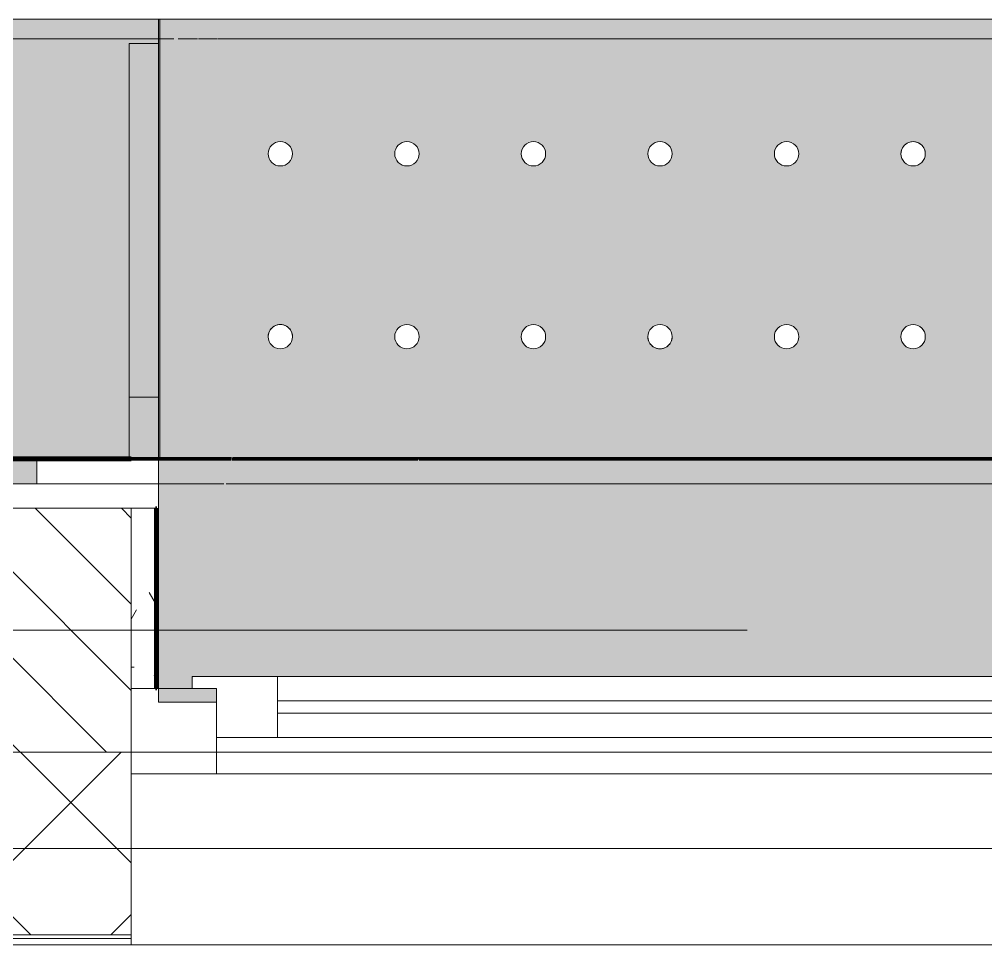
# Model space of a CAD drawing. Header units: millimetres. Extents: x 35144 to 233944, y -8553 to 29000.
# Drawn here: x 40546 to 41338, y -258 to 501 of the extents above; entities that cross this region are included whole.
import ezdxf

# ---------------------------------------------------------------- set-up
doc = ezdxf.new("R2010")
doc.units = ezdxf.units.MM
doc.linetypes.add('Осевая', pattern=[3175, 635, -476.25, 1587.5, -476.25])
for name, color, linetype, lineweight in [('A-GLAZ', 7, 'Continuous', 9), ('A-GLAZ-1', 7, 'Continuous', 13), ('A-WALL', 7, 'Continuous', 9), ('I-WALL', 7, 'Continuous', 9), ('Оси-2', 7, 'Осевая', 9)]:
    doc.layers.add(name, color=color, linetype=linetype, lineweight=lineweight)
for name, color, linetype, lineweight, true_color in [('A-WALL-1', 7, 'Continuous', 9, 0xc0c0c0), ('I-WALL-13', 7, 'Continuous', 53, 0xeaa7bf), ('I-WALL-28', 7, 'Continuous', 80, 0xffd2ff), ('I-WALL-6', 7, 'Continuous', 9, 0xc0c0c0), ('I-WALL-7', 7, 'Continuous', 9, 0xcbc7bf), ('I-WALL-8', 7, 'Continuous', 80, 0xff80c0), ('S-WALL-ANLY', 7, 'Continuous', 13, 0x008040), ('S-WALL-ANLY-1', 7, 'Continuous', 5, 0x008040), ('Знаки-1', 9, 'Continuous', 9, 0x808080), ('Знаки-2', 7, 'Continuous', 9, 0xc1bbaf), ('Знаки-4', 7, 'Continuous', 9, 0xaba79f), ('Знаки-5', 7, 'Continuous', 9, 0xd5cdbe), ('Знаки-6', 7, 'Continuous', 9, 0xd1cabb), ('Знаки-7', 7, 'Continuous', 9, 0xccc5b7), ('Знаки-8', 7, 'Continuous', 9, 0xd4ccbd)]:
    doc.layers.add(name, color=color, linetype=linetype, lineweight=lineweight, true_color=true_color)
doc.layers.add('Знаки-3', color=7, linetype='Continuous', lineweight=9, transparency=0.5)
pattern_1 = [(0, (0, 0), (121.92, 30.48), [10.058, -81.382, 10.058, -81.382, -487.68]), (0, (0, 0), (121.92, 30.48), [-182.88, 10.058, -172.822, 10.058, -81.382, -213.36]), (0, (0, 0), (121.92, 30.48), [-457.2, 10.058, -50.902, 10.058, -142.342]), (120, (45.72, 15.24), (-87.356454, 90.345817), [10.058, -81.382, 10.058, -81.382, -487.68]), (120, (45.72, 15.24), (-87.356454, 90.345817), [-182.88, 10.058, -172.822, 10.058, -81.382, -213.36]), (120, (45.72, 15.24), (-87.356454, 90.345817), [-457.2, 10.058, -50.902, 10.058, -142.342]), (240, (60.96, 76.2), (-34.563546, -120.825817), [10.058, -81.382, 10.058, -81.382, -487.68]), (240, (60.96, 76.2), (-34.563546, -120.825817), [-182.88, 10.058, -172.822, 10.058, -81.382, -213.36]), (240, (60.96, 76.2), (-34.563546, -120.825817), [-457.2, 10.058, -50.902, 10.058, -142.342])]

# ---------------------------------------------------------------- blocks, each defined once
blk = doc.blocks.new('120_Окно_СКБ_2Ст - 120_Окно_СКБ_2Ст 2100х2500 _мал створка справа_-V24-План отделки стен 1 этажа в осях 17-23')
at = {"layer": 'A-GLAZ'}
for p, q in [((1050, -57), (-1050, -57)), ((270, -107), (930, -107)), ((930, -117), (270, -117)), ((1000.35, -127), (1012.17, -127)), ((1012.28, -127), (1016.02, -127)), ((1016.22, -127), (1019.96, -127)), ((1020.15, -127), (1023.89, -127)), ((1024.48, -127), (1027.78, -127)), ((1027.78, -127), (1030, -127))]:
    blk.add_line(p, q, dxfattribs=at)
at = {"layer": 'A-GLAZ-1'}
for p, q in [((980, -127), (980, -57)), ((980, -57), (1050, -57)), ((1050, -57), (1050, -127)), ((980, -87), (220, -87)), ((930, -137), (930, -87)), ((980, -127), (980, -87)), ((1050, -127), (980, -127)), ((1000, -127), (980, -127)), ((1000, -137), (1000, -127)), ((200, -137), (1000, -137)), ((1000, -137), (200, -137))]:
    blk.add_line(p, q, dxfattribs=at)
blk = doc.blocks.new('Зашивка без перфорации М3 - М3_8-30988392-План отделки стен 1 этажа в осях 17-23')
at = {"layer": 'Знаки-3'}
for points in [[(310.24, 180), (-430, 180), (-430, -179.94), (310.24, -179.94), (310.24, 83.02)], [(310, -163.94), (-430, -163.94), (-430, -179.94), (310, -179.94)]]:
    blk.add_hatch(color=256, dxfattribs=at).paths.add_polyline_path(points)
at = {"layer": 'Знаки-1'}
for p, q in [((310.24, 180), (-430, 180)), ((-430, 180), (-430, -179.94)), ((310.24, -179.94), (310.24, 180)), ((-430, -179.94), (310.24, -179.94))]:
    blk.add_line(p, q, dxfattribs=at)
at = {"layer": 'Знаки-2'}
for p, q in [((-430, -176.35), (-430, 180)), ((-430, 180), (-428.76, 180)), ((310.24, 179.46), (310.24, -179.69)), ((-430, -163.94), (-428.76, -163.94)), ((-430, -163.94), (-430, -176.35)), ((310, -163.94), (-428.76, -163.94)), ((310, -179.94), (310, -163.94)), ((-430, -178.38), (-430, -176.4)), ((-430, -176.4), (-430, -178.38)), ((-428.76, -179.94), (-430, -179.94)), ((-428.76, -179.94), (-430, -179.94)), ((-428.76, -179.94), (310, -179.94))]:
    blk.add_line(p, q, dxfattribs=at)
at = {"layer": 'Знаки-4'}
for p, q in [((-428.76, 180), (310, 180)), ((-428.76, -163.94), (310, -163.94)), ((310, -179.94), (-428.76, -179.94)), ((310, -179.94), (-428.76, -179.94))]:
    blk.add_line(p, q, dxfattribs=at)
at = {"layer": 'Знаки-6'}
for p, q in [((-428.76, -163.94), (-430, -163.94)), ((-430, -163.94), (-430, -176.35)), ((310, -163.94), (310, -179.94)), ((-430, -176.4), (-430, -178.38)), ((-430, -179.94), (-428.76, -179.94))]:
    blk.add_line(p, q, dxfattribs=at)
blk = doc.blocks.new('Зашивка радиатора_ с перфорацией М5 - Зашивка радиатора_ с перфорацией М5-30945411-План отделки стен 1 этажа в осях 17-23')
at = {"layer": 'Знаки-3'}
h = blk.add_hatch(color=256, dxfattribs=at)
h.paths.add_polyline_path([(1702.22, 380), (1702.22, 369), (1722.22, 368.86), (1721.64, 359), (922.22, 359), (922.22, 369), (942.22, 369), (942.22, 380), (872.22, 380), (872.22, 369), (892.22, 369), (892.22, 359), (-277.78, 359), (-277.78, 369), (-257.78, 369), (-257.78, 380), (-310, 380), (-310, 369), (-307.78, 369), (-307.78, 181), (-310, 181), (-310, -179.94), (1750, -179.94), (1750, 380), (1722.22, 380)])
h.paths.add_polyline_path([(1650, 90.35), (1655, 89.02), (1658.66, 85.35), (1660, 80.35), (1658.66, 75.35), (1655, 71.69), (1650, 70.35), (1645, 71.69), (1641.34, 75.35), (1640, 80.35), (1641.34, 85.35), (1645, 89.02), (1647.41, 90.01)])
h.paths.add_polyline_path([(1546.25, 90.35), (1551.25, 89.02), (1554.91, 85.35), (1556.25, 80.35), (1554.91, 75.35), (1551.25, 71.69), (1546.25, 70.35), (1541.25, 71.69), (1537.59, 75.35), (1536.25, 80.35), (1537.59, 85.35), (1541.25, 89.02), (1543.66, 90.01)])
h.paths.add_polyline_path([(405, 90.35), (410, 89.02), (413.66, 85.35), (415, 80.35), (413.66, 75.35), (410, 71.69), (405, 70.35), (400, 71.69), (396.34, 75.35), (395, 80.35), (396.34, 85.35), (400, 89.02), (402.41, 90.01)])
h.paths.add_polyline_path([(1131.25, 90.35), (1136.25, 89.02), (1139.91, 85.35), (1141.25, 80.35), (1139.91, 75.35), (1136.25, 71.69), (1131.25, 70.35), (1126.25, 71.69), (1122.59, 75.35), (1121.25, 80.35), (1122.59, 85.35), (1126.25, 89.02), (1128.66, 90.01)])
h.paths.add_polyline_path([(508.75, 90.35), (513.75, 89.02), (517.41, 85.35), (518.75, 80.35), (517.41, 75.35), (513.75, 71.69), (508.75, 70.35), (503.75, 71.69), (500.09, 75.35), (498.75, 80.35), (500.09, 85.35), (503.75, 89.02), (506.16, 90.01)])
h.paths.add_polyline_path([(716.25, 90.35), (721.25, 89.02), (724.91, 85.35), (726.25, 80.35), (724.91, 75.35), (721.25, 71.69), (716.25, 70.35), (711.25, 71.69), (707.59, 75.35), (706.25, 80.35), (707.59, 85.35), (711.25, 89.02), (713.66, 90.01)])
h.paths.add_polyline_path([(301.25, 90.35), (306.25, 89.02), (309.91, 85.35), (311.25, 80.35), (309.91, 75.35), (306.25, 71.69), (301.25, 70.35), (296.25, 71.69), (292.59, 75.35), (291.25, 80.35), (292.59, 85.35), (296.25, 89.02), (298.66, 90.01)])
h.paths.add_polyline_path([(923.75, 90.35), (928.75, 89.02), (932.41, 85.35), (933.75, 80.35), (932.41, 75.35), (928.75, 71.69), (923.75, 70.35), (918.75, 71.69), (915.09, 75.35), (913.75, 80.35), (915.09, 85.35), (918.75, 89.02), (921.16, 90.01)])
h.paths.add_polyline_path([(1027.5, 90.35), (1032.5, 89.02), (1036.16, 85.35), (1037.5, 80.35), (1036.16, 75.35), (1032.5, 71.69), (1027.5, 70.35), (1022.5, 71.69), (1018.84, 75.35), (1017.5, 80.35), (1018.84, 85.35), (1022.5, 89.02), (1024.91, 90.01)])
h.paths.add_polyline_path([(1442.5, 90.35), (1447.5, 89.02), (1451.16, 85.35), (1452.5, 80.35), (1451.16, 75.35), (1447.5, 71.69), (1442.5, 70.35), (1437.5, 71.69), (1433.84, 75.35), (1432.5, 80.35), (1433.84, 85.35), (1437.5, 89.02), (1439.91, 90.01)])
h.paths.add_polyline_path([(820, 90.35), (825, 89.02), (828.66, 85.35), (830, 80.35), (828.66, 75.35), (825, 71.69), (820, 70.35), (815, 71.69), (811.34, 75.35), (810, 80.35), (811.34, 85.35), (815, 89.02), (817.41, 90.01)])
h.paths.add_polyline_path([(1235, 90.35), (1240, 89.02), (1243.66, 85.35), (1245, 80.35), (1243.66, 75.35), (1240, 71.69), (1235, 70.35), (1230, 71.69), (1226.34, 75.35), (1225, 80.35), (1226.34, 85.35), (1230, 89.02), (1232.41, 90.01)])
h.paths.add_polyline_path([(197.5, 90.35), (202.5, 89.02), (206.16, 85.35), (207.5, 80.35), (206.16, 75.35), (202.5, 71.69), (197.5, 70.35), (192.5, 71.69), (188.84, 75.35), (187.5, 80.35), (188.84, 85.35), (192.5, 89.02), (194.91, 90.01)])
h.paths.add_polyline_path([(612.5, 90.35), (617.5, 89.02), (621.16, 85.35), (622.5, 80.35), (621.16, 75.35), (617.5, 71.69), (612.5, 70.35), (607.5, 71.69), (603.84, 75.35), (602.5, 80.35), (603.84, 85.35), (608.4, 89.39), (609.91, 90.01)])
h.paths.add_polyline_path([(1338.75, 90.35), (1343.75, 89.02), (1347.41, 85.35), (1348.75, 80.35), (1347.41, 75.35), (1343.75, 71.69), (1338.75, 70.35), (1333.75, 71.69), (1330.09, 75.35), (1328.75, 80.35), (1330.09, 85.35), (1333.75, 89.02), (1336.16, 90.01)])
h.paths.add_polyline_path([(-113.75, 90.35), (-108.75, 89.02), (-105.09, 85.35), (-103.75, 80.35), (-105.09, 75.35), (-108.75, 71.69), (-113.75, 70.35), (-118.75, 71.69), (-122.41, 75.35), (-123.75, 80.35), (-122.41, 85.35), (-118.75, 89.02), (-116.34, 90.01)])
h.paths.add_polyline_path([(93.75, 90.35), (98.75, 89.02), (102.41, 85.35), (103.75, 80.35), (102.41, 75.35), (98.75, 71.69), (93.75, 70.35), (88.75, 71.69), (85.09, 75.35), (83.75, 80.35), (85.09, 85.35), (88.75, 89.02), (91.16, 90.01)])
h.paths.add_polyline_path([(-10, 90.35), (-5, 89.02), (-1.34, 85.35), (0, 80.35), (-1.34, 75.35), (-5, 71.69), (-10, 70.35), (-15, 71.69), (-18.66, 75.35), (-20, 80.35), (-18.66, 85.35), (-15, 89.02), (-12.59, 90.01)])
h.paths.add_polyline_path([(-217.5, 90.35), (-212.5, 89.02), (-208.84, 85.35), (-207.5, 80.35), (-208.84, 75.35), (-212.5, 71.69), (-217.5, 70.35), (-222.5, 71.69), (-226.16, 75.35), (-227.5, 80.35), (-226.16, 85.35), (-222.5, 89.02), (-220.09, 90.01)])
h.paths.add_polyline_path([(1546.25, -59.65), (1551.25, -60.98), (1554.91, -64.65), (1556.25, -69.65), (1554.91, -74.65), (1551.25, -78.31), (1546.25, -79.65), (1541.25, -78.31), (1537.59, -74.65), (1536.25, -69.65), (1537.59, -64.65), (1541.25, -60.98), (1543.66, -59.99)])
h.paths.add_polyline_path([(1650, -59.65), (1655, -60.98), (1658.66, -64.65), (1660, -69.65), (1658.66, -74.65), (1655, -78.31), (1650, -79.65), (1645, -78.31), (1641.34, -74.65), (1640, -69.65), (1641.34, -64.65), (1645, -60.98), (1647.41, -59.99)])
h.paths.add_polyline_path([(1442.5, -59.65), (1447.5, -60.98), (1451.16, -64.65), (1452.5, -69.65), (1451.16, -74.65), (1447.5, -78.31), (1442.5, -79.65), (1437.5, -78.31), (1433.84, -74.65), (1432.5, -69.65), (1433.84, -64.65), (1437.5, -60.98), (1439.91, -59.99)])
h.paths.add_polyline_path([(508.75, -59.65), (513.75, -60.98), (517.41, -64.65), (518.75, -69.65), (517.41, -74.65), (513.75, -78.31), (508.75, -79.65), (503.75, -78.31), (500.09, -74.65), (498.75, -69.65), (500.09, -64.65), (503.75, -60.98), (506.16, -59.99)])
h.paths.add_polyline_path([(93.75, -59.65), (98.75, -60.98), (102.41, -64.65), (103.75, -69.65), (102.41, -74.65), (98.75, -78.31), (93.75, -79.65), (88.75, -78.31), (85.09, -74.65), (83.75, -69.65), (85.09, -64.65), (88.75, -60.98), (91.16, -59.99)])
h.paths.add_polyline_path([(301.25, -59.65), (306.25, -60.98), (309.91, -64.65), (311.25, -69.65), (309.91, -74.65), (306.25, -78.31), (301.25, -79.65), (296.25, -78.31), (292.59, -74.65), (291.25, -69.65), (292.59, -64.65), (296.25, -60.98), (298.66, -59.99)])
h.paths.add_polyline_path([(1235, -59.65), (1240, -60.98), (1243.66, -64.65), (1245, -69.65), (1243.66, -74.65), (1240, -78.31), (1235, -79.65), (1230, -78.31), (1226.34, -74.65), (1225, -69.65), (1226.34, -64.65), (1230, -60.98), (1232.41, -59.99)])
h.paths.add_polyline_path([(820, -59.65), (825, -60.98), (828.66, -64.65), (830, -69.65), (828.66, -74.65), (825, -78.31), (820, -79.65), (815, -78.31), (811.34, -74.65), (810, -69.65), (811.34, -64.65), (815, -60.98), (817.41, -59.99)])
h.paths.add_polyline_path([(197.5, -59.65), (202.5, -60.98), (206.16, -64.65), (207.5, -69.65), (206.16, -74.65), (202.5, -78.31), (197.5, -79.65), (192.5, -78.31), (188.84, -74.65), (187.5, -69.65), (188.84, -64.65), (192.5, -60.98), (194.91, -59.99)])
h.paths.add_polyline_path([(612.5, -59.65), (617.5, -60.98), (621.16, -64.65), (622.5, -69.65), (621.16, -74.65), (617.5, -78.31), (612.5, -79.65), (607.5, -78.31), (603.84, -74.65), (602.5, -69.65), (603.84, -64.65), (608.4, -60.61), (609.91, -59.99)])
h.paths.add_polyline_path([(1131.25, -59.65), (1136.25, -60.98), (1139.91, -64.65), (1141.25, -69.65), (1139.91, -74.65), (1136.25, -78.31), (1131.25, -79.65), (1126.25, -78.31), (1122.59, -74.65), (1121.25, -69.65), (1122.59, -64.65), (1126.25, -60.98), (1128.66, -59.99)])
h.paths.add_polyline_path([(716.25, -59.65), (721.25, -60.98), (724.91, -64.65), (726.25, -69.65), (724.91, -74.65), (721.25, -78.31), (716.25, -79.65), (711.25, -78.31), (707.59, -74.65), (706.25, -69.65), (707.59, -64.65), (711.25, -60.98), (713.66, -59.99)])
h.paths.add_polyline_path([(923.75, -59.65), (928.75, -60.98), (932.41, -64.65), (933.75, -69.65), (932.41, -74.65), (928.75, -78.31), (923.75, -79.65), (918.75, -78.31), (915.09, -74.65), (913.75, -69.65), (915.09, -64.65), (918.75, -60.98), (921.16, -59.99)])
h.paths.add_polyline_path([(405, -59.65), (410, -60.98), (413.66, -64.65), (415, -69.65), (413.66, -74.65), (410, -78.31), (405, -79.65), (400, -78.31), (396.34, -74.65), (395, -69.65), (396.34, -64.65), (400, -60.98), (402.41, -59.99)])
h.paths.add_polyline_path([(1338.75, -59.65), (1343.75, -60.98), (1347.41, -64.65), (1348.75, -69.65), (1347.41, -74.65), (1343.75, -78.31), (1338.75, -79.65), (1333.75, -78.31), (1330.09, -74.65), (1328.75, -69.65), (1330.09, -64.65), (1333.75, -60.98), (1336.16, -59.99)])
h.paths.add_polyline_path([(1027.5, -59.65), (1032.5, -60.98), (1036.16, -64.65), (1037.5, -69.65), (1036.16, -74.65), (1032.5, -78.31), (1027.5, -79.65), (1022.5, -78.31), (1018.84, -74.65), (1017.5, -69.65), (1018.84, -64.65), (1022.5, -60.98), (1024.91, -59.99)])
h.paths.add_polyline_path([(-10, -59.65), (-5, -60.98), (-1.34, -64.65), (0, -69.65), (-1.34, -74.65), (-5, -78.31), (-10, -79.65), (-15, -78.31), (-18.66, -74.65), (-20, -69.65), (-18.66, -64.65), (-15, -60.98), (-12.59, -59.99)])
h.paths.add_polyline_path([(-217.5, -59.65), (-212.5, -60.98), (-208.84, -64.65), (-207.5, -69.65), (-208.84, -74.65), (-212.5, -78.31), (-217.5, -79.65), (-222.5, -78.31), (-226.16, -74.65), (-227.5, -69.65), (-226.16, -64.65), (-222.5, -60.98), (-220.09, -59.99)])
h.paths.add_polyline_path([(-113.75, -59.65), (-108.75, -60.98), (-105.09, -64.65), (-103.75, -69.65), (-105.09, -74.65), (-108.75, -78.31), (-113.75, -79.65), (-118.75, -78.31), (-122.41, -74.65), (-123.75, -69.65), (-122.41, -64.65), (-118.75, -60.98), (-116.34, -59.99)])
for points in [[(1735.6, -163.94), (-310, -163.94), (-310, -179.94), (1750, -179.94), (1750, -163.94), (1736.12, -163.94)], [(1100, -163.94), (1100.68, -179.94), (1140, -179.94), (1139.32, -163.94), (1100.68, -163.94)], [(1125, -163.94), (1100, -163.94), (1100.68, -179.94), (1140, -179.94), (1139.32, -163.94), (1125.18, -163.94)], [(1110.34, -163.94), (1110, -163.94), (1110.34, -179.94), (1130, -179.94), (1129.66, -163.94), (1111.34, -163.94)], [(1110.34, -163.94), (1110, -163.94), (1110.34, -179.94), (1130, -179.94), (1129.66, -163.94), (1111.34, -163.94)], [(1220, -163.94), (1200, -163.94), (1200.68, -179.94), (1240, -179.94), (1239.32, -163.94), (1225.18, -163.94)], [(1200, -163.94), (1200.68, -179.94), (1240, -179.94), (1239.32, -163.94), (1200.68, -163.94)], [(1212.93, -163.94), (1210, -163.94), (1210.34, -179.94), (1230, -179.94), (1229.66, -163.94), (1214.82, -163.94)], [(1230, -163.94), (1210, -163.94), (1210.34, -179.94), (1230, -179.94)], [(1315, -163.94), (1300, -163.94), (1300.68, -179.94), (1340, -179.94), (1339.32, -163.94), (1317.41, -163.94)], [(1314.82, -163.94), (1300, -163.94), (1300.68, -179.94), (1340, -179.94), (1339.32, -163.94), (1315, -163.94)], [(1310.34, -163.94), (1310, -163.94), (1310.34, -179.94), (1330, -179.94), (1329.66, -163.94), (1311.34, -163.94)], [(1312.93, -163.94), (1310, -163.94), (1310.34, -179.94), (1330, -179.94), (1329.66, -163.94), (1315, -163.94)], [(1400, -163.94), (1400.68, -179.94), (1440, -179.94), (1439.32, -163.94), (1400.68, -163.94)], [(1414.82, -163.94), (1400, -163.94), (1400.68, -179.94), (1440, -179.94), (1439.32, -163.94), (1415, -163.94)], [(1410.34, -163.94), (1410, -163.94), (1410.34, -179.94), (1430, -179.94), (1429.66, -163.94), (1411.34, -163.94)], [(1430, -163.94), (1410, -163.94), (1410.34, -179.94), (1430, -179.94)], [(1500, -163.94), (1500.68, -179.94), (1540, -179.94), (1539.32, -163.94), (1500.68, -163.94)], [(1500, -163.94), (1500.68, -179.94), (1540, -179.94), (1539.32, -163.94), (1500.68, -163.94)], [(1530, -163.94), (1510, -163.94), (1510.34, -179.94), (1530, -179.94)], [(1512.93, -163.94), (1510, -163.94), (1510.34, -179.94), (1530, -179.94), (1529.66, -163.94), (1514.82, -163.94)], [(1617.41, -163.94), (1600, -163.94), (1600.68, -179.94), (1640, -179.94), (1639.32, -163.94), (1618.18, -163.94)], [(1617.41, -163.94), (1600, -163.94), (1600.68, -179.94), (1640, -179.94), (1639.32, -163.94), (1618.18, -163.94)], [(1629.66, -163.94), (1610, -164.84), (1610.34, -179.94), (1630, -179.94), (1630, -163.94)], [(1629.66, -163.94), (1610, -164.84), (1610.34, -179.94), (1630, -179.94), (1630, -163.94)]]:
    blk.add_hatch(color=256, dxfattribs=at).paths.add_polyline_path(points)
at = {"layer": 'Знаки-1'}
for p, q in [((1750, 380), (1702.22, 380)), ((1750, -179.94), (1750, 380)), ((-310, -179.94), (1750, -179.94))]:
    blk.add_line(p, q, dxfattribs=at)
for centre, start, end in [((1131.25, 80.35), 0, 180), ((1235, 80.35), 0, 180), ((1338.75, 80.35), 0, 180), ((1442.5, 80.35), 0, 180), ((1546.25, 80.35), 0, 180), ((1650, 80.35), 0, 180), ((1131.25, 80.35), 180, 360), ((1235, 80.35), 180, 0), ((1338.75, 80.35), 180, 0), ((1442.5, 80.35), 180, 360), ((1546.25, 80.35), 180, 0), ((1650, 80.35), 180, 360), ((1131.25, -69.65), 0, 180), ((1235, -69.65), 0, 180), ((1338.75, -69.65), 0, 180), ((1442.5, -69.65), 0, 180), ((1546.25, -69.65), 0, 180), ((1650, -69.65), 0, 180), ((1131.25, -69.65), 180, 0), ((1235, -69.65), 180, 0), ((1338.75, -69.65), 180, 0), ((1442.5, -69.65), 180, 0), ((1546.25, -69.65), 180, 0), ((1650, -69.65), 180, 0)]:
    blk.add_arc(centre, 10, start, end, dxfattribs=at)
at = {"layer": 'Знаки-2'}
for p, q in [((1750, 180), (1750, -179.94)), ((1100, -163.94), (1040, -163.94)), ((1100, -163.94), (1140, -163.94)), ((1140, -163.94), (1100, -163.94)), ((1200, -163.94), (1140, -163.94)), ((1200, -163.94), (1205.86, -163.94)), ((1240, -163.94), (1200, -163.94)), ((1205.86, -163.94), (1225.18, -163.94)), ((1225.18, -163.94), (1239.32, -163.94)), ((1239.32, -163.94), (1240, -163.94)), ((1300, -163.94), (1240, -163.94)), ((1300, -163.94), (1310, -163.94)), ((1310, -163.94), (1300, -163.94)), ((1310, -163.94), (1330, -163.94)), ((1330, -163.94), (1310, -163.94)), ((1330, -163.94), (1339.32, -163.94)), ((1340, -163.94), (1330, -163.94)), ((1339.32, -163.94), (1340, -163.94)), ((1400, -163.94), (1340, -163.94)), ((1400, -163.94), (1440, -163.94)), ((1440, -163.94), (1400, -163.94)), ((1500, -163.94), (1440, -163.94)), ((1500, -163.94), (1505.86, -163.94)), ((1514.82, -163.94), (1500, -163.94)), ((1505.86, -163.94), (1530, -163.94)), ((1539.32, -163.94), (1514.82, -163.94)), ((1530, -163.94), (1540, -163.94)), ((1540, -163.94), (1539.32, -163.94)), ((1600, -163.94), (1540, -163.94)), ((1600, -163.94), (1600.68, -163.94)), ((1600.68, -163.94), (1600, -163.94)), ((1602.68, -163.94), (1610, -163.94)), ((1605.86, -163.94), (1602.68, -163.94)), ((1610, -163.94), (1605.86, -163.94)), ((1610, -163.94), (1615, -163.94)), ((1617.41, -163.94), (1610, -163.94)), ((1615, -163.94), (1617.41, -163.94)), ((1618.17, -163.94), (1627.07, -163.94)), ((1630, -163.94), (1618.17, -163.94)), ((1627.07, -163.94), (1630, -163.94)), ((1630, -163.94), (1634.14, -163.94)), ((1634.14, -163.94), (1630, -163.94)), ((1634.82, -163.94), (1639.32, -163.94)), ((1640, -163.94), (1634.82, -163.94)), ((1639.32, -163.94), (1640, -163.94)), ((1700.94, -163.94), (1640, -163.94)), ((1717.19, -163.94), (1701.52, -163.94)), ((1733.69, -163.94), (1718.02, -163.94)), ((1744.39, -163.94), (1737.19, -163.94)), ((1748.76, -163.94), (1744.47, -163.94)), ((1748.76, -163.94), (1750, -163.94)), ((1750, -179.94), (1750, -163.94)), ((1040, -179.94), (1100, -179.94)), ((1100, -179.94), (1140, -179.94)), ((1140, -179.94), (1100, -179.94)), ((1140, -179.94), (1200, -179.94)), ((1200, -179.94), (1202.68, -179.94)), ((1240, -179.94), (1200, -179.94)), ((1202.68, -179.94), (1220, -179.94)), ((1220, -179.94), (1237.32, -179.94)), ((1237.32, -179.94), (1240, -179.94)), ((1240, -179.94), (1300, -179.94)), ((1300, -179.94), (1310, -179.94)), ((1310, -179.94), (1300, -179.94)), ((1310, -179.94), (1330, -179.94)), ((1330, -179.94), (1310, -179.94)), ((1330, -179.94), (1340, -179.94)), ((1340, -179.94), (1330, -179.94)), ((1340, -179.94), (1400, -179.94)), ((1400, -179.94), (1440, -179.94)), ((1440, -179.94), (1400, -179.94)), ((1440, -179.94), (1500, -179.94)), ((1500, -179.94), (1534.14, -179.94)), ((1525.18, -179.94), (1500, -179.94)), ((1539.32, -179.94), (1525.18, -179.94)), ((1534.14, -179.94), (1540, -179.94)), ((1540, -179.94), (1539.32, -179.94)), ((1540, -179.94), (1600, -179.94)), ((1600, -179.94), (1610, -179.94)), ((1610, -179.94), (1600, -179.94)), ((1610, -179.94), (1611.34, -179.94)), ((1630, -179.94), (1610, -179.94)), ((1611.34, -179.94), (1630, -179.94)), ((1630, -179.94), (1640, -179.94)), ((1640, -179.94), (1630, -179.94)), ((1640, -179.94), (1748.76, -179.94)), ((1750, -179.94), (1748.76, -179.94)), ((1750, -179.94), (1748.76, -179.94))]:
    blk.add_line(p, q, dxfattribs=at)
at = {"layer": 'Знаки-4'}
for p, q in [((1702.22, 380), (1750, 380)), ((1750, 380), (1750, 180)), ((-262.14, -163.94), (1700.94, -163.94)), ((1701.52, -163.94), (1717.19, -163.94)), ((1718.02, -163.94), (1733.69, -163.94)), ((1737.19, -163.94), (1744.39, -163.94)), ((1744.47, -163.94), (1748.76, -163.94)), ((1748.76, -179.94), (-310, -179.94)), ((1748.76, -179.94), (-310, -179.94))]:
    blk.add_line(p, q, dxfattribs=at)
for centre, start, end in [((1131.25, 80.35), 0, 180), ((1235, 80.35), 0, 180), ((1338.75, 80.35), 120, 180), ((1338.75, 80.35), 0, 120), ((1442.5, 80.35), 0, 180), ((1546.25, 80.35), 0, 180), ((1650, 80.35), 0, 180), ((1131.25, 80.35), 180, 360), ((1235, 80.35), 180, 0), ((1338.75, 80.35), 180, 360), ((1442.5, 80.35), 180, 360), ((1546.25, 80.35), 180, 360), ((1650, 80.35), 180, 240), ((1650, 80.35), 240, 360), ((1131.25, -69.65), 0, 180), ((1235, -69.65), 0, 180), ((1338.75, -69.65), 0, 180), ((1442.5, -69.65), 0, 180), ((1546.25, -69.65), 0, 180), ((1650, -69.65), 0, 180), ((1131.25, -69.65), 180, 240), ((1131.25, -69.65), 240, 360), ((1235, -69.65), 180, 360), ((1338.75, -69.65), 180, 360), ((1442.5, -69.65), 180, 360), ((1546.25, -69.65), 180, 360), ((1650, -69.65), 180, 360)]:
    blk.add_arc(centre, 10, start, end, dxfattribs=at)
at = {"layer": 'Знаки-5'}
for p, q in [((1114.82, -163.94), (1111.34, -163.94)), ((1125, -163.94), (1115, -163.94)), ((1128.66, -163.94), (1125.18, -163.94)), ((1214.82, -163.94), (1211.34, -163.94)), ((1225, -163.94), (1215, -163.94)), ((1228.66, -163.94), (1225.18, -163.94)), ((1314.82, -163.94), (1311.34, -163.94)), ((1325, -163.94), (1315, -163.94)), ((1328.66, -163.94), (1325.18, -163.94)), ((1414.82, -163.94), (1411.34, -163.94)), ((1425, -163.94), (1415, -163.94)), ((1428.66, -163.94), (1425.18, -163.94)), ((1514.82, -163.94), (1511.34, -163.94)), ((1525, -163.94), (1515, -163.94)), ((1528.66, -163.94), (1525.18, -163.94)), ((1614.82, -163.94), (1611.34, -163.94)), ((1617.41, -163.94), (1615, -163.94)), ((1625, -163.94), (1618.18, -163.94)), ((1628.66, -163.94), (1625.18, -163.94)), ((1111.34, -179.94), (1114.82, -179.94)), ((1115, -179.94), (1125, -179.94)), ((1125.18, -179.94), (1128.66, -179.94)), ((1211.34, -179.94), (1214.82, -179.94)), ((1215, -179.94), (1225, -179.94)), ((1225.18, -179.94), (1228.66, -179.94)), ((1311.34, -179.94), (1314.82, -179.94)), ((1315, -179.94), (1325, -179.94)), ((1325.18, -179.94), (1328.66, -179.94)), ((1411.34, -179.94), (1414.82, -179.94)), ((1415, -179.94), (1425, -179.94)), ((1425.18, -179.94), (1428.66, -179.94)), ((1511.34, -179.94), (1514.82, -179.94)), ((1515, -179.94), (1525, -179.94)), ((1525.18, -179.94), (1528.66, -179.94)), ((1611.34, -179.94), (1614.82, -179.94)), ((1615, -179.94), (1625, -179.94)), ((1625.18, -179.94), (1628.66, -179.94))]:
    blk.add_line(p, q, dxfattribs=at)
at = {"layer": 'Знаки-6'}
for p, q in [((1110, -163.94), (1100.68, -163.94)), ((1110, -163.94), (1112.93, -163.94)), ((1114.81, -163.94), (1110, -163.94)), ((1112.93, -163.94), (1114.81, -163.94)), ((1115, -163.94), (1125, -163.94)), ((1125, -163.94), (1115, -163.94)), ((1125.19, -163.94), (1130, -163.94)), ((1130, -163.94), (1125.19, -163.94)), ((1139.32, -163.94), (1130, -163.94)), ((1210, -163.94), (1200.68, -163.94)), ((1211.28, -163.94), (1214.82, -163.94)), ((1214.82, -163.94), (1211.28, -163.94)), ((1215, -163.94), (1220, -163.94)), ((1225, -163.94), (1215, -163.94)), ((1220, -163.94), (1225, -163.94)), ((1225.18, -163.94), (1228.72, -163.94)), ((1228.72, -163.94), (1225.18, -163.94)), ((1239.32, -163.94), (1230, -163.94)), ((1310, -163.94), (1300.68, -163.94)), ((1310, -163.94), (1310.34, -163.94)), ((1314.81, -163.94), (1310, -163.94)), ((1310.34, -163.94), (1314.81, -163.94)), ((1315, -163.94), (1317.41, -163.94)), ((1322.59, -163.94), (1315, -163.94)), ((1317.41, -163.94), (1325, -163.94)), ((1325, -163.94), (1322.59, -163.94)), ((1325.19, -163.94), (1329.66, -163.94)), ((1328.66, -163.94), (1325.19, -163.94)), ((1330, -163.94), (1328.66, -163.94)), ((1329.66, -163.94), (1330, -163.94)), ((1339.32, -163.94), (1330, -163.94)), ((1410, -163.94), (1400.68, -163.94)), ((1410, -163.94), (1414.81, -163.94)), ((1414.81, -163.94), (1410, -163.94)), ((1415, -163.94), (1425, -163.94)), ((1425, -163.94), (1415, -163.94)), ((1425.19, -163.94), (1430, -163.94)), ((1430, -163.94), (1425.19, -163.94)), ((1439.32, -163.94), (1430, -163.94)), ((1510, -163.94), (1500.68, -163.94)), ((1511.28, -163.94), (1514.82, -163.94)), ((1514.82, -163.94), (1511.28, -163.94)), ((1515, -163.94), (1525, -163.94)), ((1525, -163.94), (1515, -163.94)), ((1525.18, -163.94), (1528.72, -163.94)), ((1528.72, -163.94), (1525.18, -163.94)), ((1539.32, -163.94), (1530, -163.94)), ((1610, -163.94), (1602.68, -163.94)), ((1610, -163.94), (1611.34, -163.94)), ((1614.81, -163.94), (1610, -163.94)), ((1611.34, -163.94), (1614.81, -163.94)), ((1615, -163.94), (1617.41, -163.94)), ((1617.41, -163.94), (1615, -163.94)), ((1618.17, -163.94), (1620, -163.94)), ((1625, -163.94), (1618.17, -163.94)), ((1620, -163.94), (1625, -163.94)), ((1625.19, -163.94), (1628.66, -163.94)), ((1628.66, -163.94), (1625.19, -163.94)), ((1628.66, -163.94), (1630, -163.94)), ((1630, -163.94), (1628.66, -163.94)), ((1634.14, -163.94), (1630, -163.94)), ((1639.32, -163.94), (1634.73, -163.94)), ((1750, -163.94), (1748.76, -163.94)), ((1750, -163.94), (1750, -179.94)), ((1100.68, -179.94), (1110, -179.94)), ((1110, -179.94), (1114.81, -179.94)), ((1110.34, -179.94), (1110, -179.94)), ((1114.81, -179.94), (1110.34, -179.94)), ((1115, -179.94), (1125, -179.94)), ((1125, -179.94), (1115, -179.94)), ((1125.19, -179.94), (1130, -179.94)), ((1130, -179.94), (1125.19, -179.94)), ((1130, -179.94), (1139.32, -179.94)), ((1200.68, -179.94), (1210, -179.94)), ((1211.28, -179.94), (1214.82, -179.94)), ((1214.82, -179.94), (1211.28, -179.94)), ((1215, -179.94), (1225, -179.94)), ((1225, -179.94), (1215, -179.94)), ((1225.18, -179.94), (1228.72, -179.94)), ((1228.72, -179.94), (1225.18, -179.94)), ((1230, -179.94), (1239.32, -179.94)), ((1300.68, -179.94), (1310, -179.94)), ((1310, -179.94), (1314.81, -179.94)), ((1314.81, -179.94), (1310, -179.94)), ((1315, -179.94), (1325, -179.94)), ((1325, -179.94), (1315, -179.94)), ((1325.19, -179.94), (1330, -179.94)), ((1330, -179.94), (1325.19, -179.94)), ((1330, -179.94), (1339.32, -179.94)), ((1400.68, -179.94), (1410, -179.94)), ((1410, -179.94), (1412.93, -179.94)), ((1414.81, -179.94), (1410, -179.94)), ((1412.93, -179.94), (1414.81, -179.94)), ((1415, -179.94), (1425, -179.94)), ((1425, -179.94), (1415, -179.94)), ((1425.19, -179.94), (1430, -179.94)), ((1430, -179.94), (1425.19, -179.94)), ((1430, -179.94), (1439.32, -179.94)), ((1500.68, -179.94), (1510, -179.94)), ((1511.28, -179.94), (1514.82, -179.94)), ((1514.82, -179.94), (1511.28, -179.94)), ((1515, -179.94), (1525, -179.94)), ((1525, -179.94), (1515, -179.94)), ((1525.18, -179.94), (1528.72, -179.94)), ((1528.72, -179.94), (1525.18, -179.94)), ((1530, -179.94), (1539.32, -179.94)), ((1600.68, -179.94), (1610, -179.94)), ((1610, -179.94), (1610.34, -179.94)), ((1614.81, -179.94), (1610, -179.94)), ((1610.34, -179.94), (1614.81, -179.94)), ((1615, -179.94), (1622.59, -179.94)), ((1625, -179.94), (1615, -179.94)), ((1622.59, -179.94), (1625, -179.94)), ((1625.19, -179.94), (1628.66, -179.94)), ((1629.66, -179.94), (1625.19, -179.94)), ((1628.66, -179.94), (1630, -179.94)), ((1630, -179.94), (1629.66, -179.94)), ((1630, -179.94), (1639.32, -179.94)), ((1748.76, -179.94), (1750, -179.94))]:
    blk.add_line(p, q, dxfattribs=at)
at = {"layer": 'Знаки-7'}
for p, q in [((1100, -163.94), (1105.86, -163.94)), ((1100.68, -163.94), (1100, -163.94)), ((1110, -163.94), (1100.68, -163.94)), ((1105.86, -163.94), (1110, -163.94)), ((1110, -163.94), (1114.81, -163.94)), ((1110.34, -163.94), (1110, -163.94)), ((1114.81, -163.94), (1110.34, -163.94)), ((1115, -163.94), (1125, -163.94)), ((1117.41, -163.94), (1115, -163.94)), ((1125, -163.94), (1117.41, -163.94)), ((1125.19, -163.94), (1130, -163.94)), ((1127.07, -163.94), (1125.19, -163.94)), ((1130, -163.94), (1127.07, -163.94)), ((1130, -163.94), (1139.32, -163.94)), ((1134.14, -163.94), (1130, -163.94)), ((1140, -163.94), (1134.14, -163.94)), ((1139.32, -163.94), (1140, -163.94)), ((1200, -163.94), (1210, -163.94)), ((1200.68, -163.94), (1200, -163.94)), ((1210, -163.94), (1200.68, -163.94)), ((1210, -163.94), (1211.34, -163.94)), ((1214.81, -163.94), (1210, -163.94)), ((1211.34, -163.94), (1214.81, -163.94)), ((1215, -163.94), (1217.41, -163.94)), ((1220, -163.94), (1215, -163.94)), ((1217.41, -163.94), (1225, -163.94)), ((1225, -163.94), (1220, -163.94)), ((1225.19, -163.94), (1229.66, -163.94)), ((1228.66, -163.94), (1225.19, -163.94)), ((1230, -163.94), (1228.66, -163.94)), ((1229.66, -163.94), (1230, -163.94)), ((1230, -163.94), (1240, -163.94)), ((1237.32, -163.94), (1230, -163.94)), ((1240, -163.94), (1237.32, -163.94)), ((1300, -163.94), (1302.68, -163.94)), ((1302.68, -163.94), (1300, -163.94)), ((1302.68, -163.94), (1310, -163.94)), ((1310, -163.94), (1302.68, -163.94)), ((1311.28, -163.94), (1314.82, -163.94)), ((1314.82, -163.94), (1311.28, -163.94)), ((1315, -163.94), (1325, -163.94)), ((1325, -163.94), (1315, -163.94)), ((1325.18, -163.94), (1328.72, -163.94)), ((1328.72, -163.94), (1325.18, -163.94)), ((1330, -163.94), (1334.14, -163.94)), ((1334.14, -163.94), (1330, -163.94)), ((1334.14, -163.94), (1340, -163.94)), ((1340, -163.94), (1334.14, -163.94)), ((1400, -163.94), (1410, -163.94)), ((1410, -163.94), (1400, -163.94)), ((1410, -163.94), (1410.34, -163.94)), ((1410.34, -163.94), (1410, -163.94)), ((1410.34, -163.94), (1414.81, -163.94)), ((1414.81, -163.94), (1410.34, -163.94)), ((1415, -163.94), (1422.59, -163.94)), ((1425, -163.94), (1415, -163.94)), ((1422.59, -163.94), (1425, -163.94)), ((1425.19, -163.94), (1430, -163.94)), ((1430, -163.94), (1425.19, -163.94)), ((1430, -163.94), (1434.14, -163.94)), ((1439.32, -163.94), (1430, -163.94)), ((1434.14, -163.94), (1437.32, -163.94)), ((1437.32, -163.94), (1440, -163.94)), ((1440, -163.94), (1439.32, -163.94)), ((1500, -163.94), (1510, -163.94)), ((1510, -163.94), (1500, -163.94)), ((1510, -163.94), (1510.34, -163.94)), ((1514.81, -163.94), (1510, -163.94)), ((1510.34, -163.94), (1514.81, -163.94)), ((1515, -163.94), (1517.41, -163.94)), ((1525, -163.94), (1515, -163.94)), ((1517.41, -163.94), (1522.59, -163.94)), ((1522.59, -163.94), (1525, -163.94)), ((1525.19, -163.94), (1527.07, -163.94)), ((1530, -163.94), (1525.19, -163.94)), ((1527.07, -163.94), (1528.66, -163.94)), ((1528.66, -163.94), (1530, -163.94)), ((1530, -163.94), (1534.14, -163.94)), ((1540, -163.94), (1530, -163.94)), ((1534.14, -163.94), (1537.32, -163.94)), ((1537.32, -163.94), (1540, -163.94)), ((1600, -163.94), (1600.68, -163.94)), ((1600.68, -163.94), (1600, -163.94)), ((1602.68, -163.94), (1610, -163.94)), ((1610, -163.94), (1602.68, -163.94)), ((1611.28, -163.94), (1614.82, -163.94)), ((1614.82, -163.94), (1611.28, -163.94)), ((1615, -163.94), (1617.39, -163.94)), ((1617.39, -163.94), (1615, -163.94)), ((1618.16, -163.94), (1625, -163.94)), ((1625, -163.94), (1618.16, -163.94)), ((1625.18, -163.94), (1628.72, -163.94)), ((1628.72, -163.94), (1625.18, -163.94)), ((1628.92, -163.94), (1630, -163.94)), ((1630, -163.94), (1628.92, -163.94)), ((1630, -163.94), (1634.14, -163.94)), ((1634.14, -163.94), (1630, -163.94)), ((1634.82, -163.94), (1637.32, -163.94)), ((1637.32, -163.94), (1634.82, -163.94)), ((1637.32, -163.94), (1640, -163.94)), ((1639.32, -163.94), (1637.32, -163.94)), ((1640, -163.94), (1639.32, -163.94)), ((1100, -179.94), (1105.86, -179.94)), ((1102.68, -179.94), (1100, -179.94)), ((1110, -179.94), (1102.68, -179.94)), ((1105.86, -179.94), (1110, -179.94)), ((1110, -179.94), (1114.81, -179.94)), ((1111.34, -179.94), (1110, -179.94)), ((1114.81, -179.94), (1111.34, -179.94)), ((1115, -179.94), (1125, -179.94)), ((1125, -179.94), (1115, -179.94)), ((1125.19, -179.94), (1130, -179.94)), ((1130, -179.94), (1125.19, -179.94)), ((1130, -179.94), (1139.32, -179.94)), ((1134.14, -179.94), (1130, -179.94)), ((1140, -179.94), (1134.14, -179.94)), ((1139.32, -179.94), (1140, -179.94)), ((1200, -179.94), (1200.68, -179.94)), ((1200.68, -179.94), (1200, -179.94)), ((1200.68, -179.94), (1210, -179.94)), ((1210, -179.94), (1200.68, -179.94)), ((1210, -179.94), (1214.81, -179.94)), ((1212.93, -179.94), (1210, -179.94)), ((1214.81, -179.94), (1212.93, -179.94)), ((1215, -179.94), (1220, -179.94)), ((1220, -179.94), (1215, -179.94)), ((1220, -179.94), (1225, -179.94)), ((1225, -179.94), (1220, -179.94)), ((1225.19, -179.94), (1227.07, -179.94)), ((1227.07, -179.94), (1225.19, -179.94)), ((1227.07, -179.94), (1230, -179.94)), ((1230, -179.94), (1227.07, -179.94)), ((1230, -179.94), (1239.32, -179.94)), ((1237.32, -179.94), (1230, -179.94)), ((1240, -179.94), (1237.32, -179.94)), ((1239.32, -179.94), (1240, -179.94)), ((1300, -179.94), (1305.86, -179.94)), ((1310, -179.94), (1300, -179.94)), ((1305.86, -179.94), (1310, -179.94)), ((1311.28, -179.94), (1314.82, -179.94)), ((1314.82, -179.94), (1311.28, -179.94)), ((1315, -179.94), (1325, -179.94)), ((1325, -179.94), (1315, -179.94)), ((1325.18, -179.94), (1328.72, -179.94)), ((1328.72, -179.94), (1325.18, -179.94)), ((1330, -179.94), (1337.32, -179.94)), ((1339.32, -179.94), (1330, -179.94)), ((1337.32, -179.94), (1340, -179.94)), ((1340, -179.94), (1339.32, -179.94)), ((1400, -179.94), (1410, -179.94)), ((1410, -179.94), (1400, -179.94)), ((1410, -179.94), (1414.81, -179.94)), ((1414.81, -179.94), (1410, -179.94)), ((1415, -179.94), (1425, -179.94)), ((1425, -179.94), (1415, -179.94)), ((1425.19, -179.94), (1430, -179.94)), ((1430, -179.94), (1425.19, -179.94)), ((1430, -179.94), (1440, -179.94)), ((1440, -179.94), (1430, -179.94)), ((1500, -179.94), (1502.68, -179.94)), ((1500.68, -179.94), (1500, -179.94)), ((1510, -179.94), (1500.68, -179.94)), ((1502.68, -179.94), (1510, -179.94)), ((1510, -179.94), (1514.81, -179.94)), ((1511.34, -179.94), (1510, -179.94)), ((1512.93, -179.94), (1511.34, -179.94)), ((1514.81, -179.94), (1512.93, -179.94)), ((1515, -179.94), (1525, -179.94)), ((1525, -179.94), (1515, -179.94)), ((1525.19, -179.94), (1530, -179.94)), ((1528.66, -179.94), (1525.19, -179.94)), ((1530, -179.94), (1528.66, -179.94)), ((1530, -179.94), (1539.32, -179.94)), ((1537.32, -179.94), (1530, -179.94)), ((1540, -179.94), (1537.32, -179.94)), ((1539.32, -179.94), (1540, -179.94)), ((1600, -179.94), (1602.68, -179.94)), ((1602.68, -179.94), (1600, -179.94)), ((1602.68, -179.94), (1610, -179.94)), ((1610, -179.94), (1602.68, -179.94)), ((1611.28, -179.94), (1614.82, -179.94)), ((1614.82, -179.94), (1611.28, -179.94)), ((1615, -179.94), (1620, -179.94)), ((1625, -179.94), (1615, -179.94)), ((1620, -179.94), (1625, -179.94)), ((1625.18, -179.94), (1628.72, -179.94)), ((1628.72, -179.94), (1625.18, -179.94)), ((1628.92, -179.94), (1630, -179.94)), ((1630, -179.94), (1628.92, -179.94)), ((1630, -179.94), (1634.14, -179.94)), ((1634.14, -179.94), (1630, -179.94)), ((1634.14, -179.94), (1640, -179.94)), ((1640, -179.94), (1634.14, -179.94))]:
    blk.add_line(p, q, dxfattribs=at)
at = {"layer": 'Знаки-8'}
for p, q in [((1111.28, -163.94), (1114.82, -163.94)), ((1114.82, -163.94), (1111.28, -163.94)), ((1115, -163.94), (1125, -163.94)), ((1125, -163.94), (1115, -163.94)), ((1125.18, -163.94), (1128.72, -163.94)), ((1128.72, -163.94), (1125.18, -163.94)), ((1210, -163.94), (1214.81, -163.94)), ((1214.81, -163.94), (1210, -163.94)), ((1215, -163.94), (1225, -163.94)), ((1225, -163.94), (1215, -163.94)), ((1225.19, -163.94), (1230, -163.94)), ((1230, -163.94), (1225.19, -163.94)), ((1311.28, -163.94), (1314.82, -163.94)), ((1314.82, -163.94), (1311.28, -163.94)), ((1315, -163.94), (1325, -163.94)), ((1325, -163.94), (1315, -163.94)), ((1325.18, -163.94), (1328.72, -163.94)), ((1328.72, -163.94), (1325.18, -163.94)), ((1411.28, -163.94), (1414.82, -163.94)), ((1414.82, -163.94), (1411.28, -163.94)), ((1415, -163.94), (1425, -163.94)), ((1425, -163.94), (1415, -163.94)), ((1425.18, -163.94), (1428.72, -163.94)), ((1428.72, -163.94), (1425.18, -163.94)), ((1510, -163.94), (1514.81, -163.94)), ((1514.81, -163.94), (1510, -163.94)), ((1515, -163.94), (1525, -163.94)), ((1525, -163.94), (1515, -163.94)), ((1525.19, -163.94), (1530, -163.94)), ((1530, -163.94), (1525.19, -163.94)), ((1611.28, -163.94), (1614.82, -163.94)), ((1614.82, -163.94), (1611.28, -163.94)), ((1615, -163.94), (1617.39, -163.94)), ((1617.39, -163.94), (1615, -163.94)), ((1618.16, -163.94), (1625, -163.94)), ((1625, -163.94), (1618.16, -163.94)), ((1625.18, -163.94), (1628.72, -163.94)), ((1628.72, -163.94), (1625.18, -163.94)), ((1628.92, -163.94), (1630, -163.94)), ((1630, -163.94), (1628.92, -163.94)), ((1111.28, -179.94), (1114.82, -179.94)), ((1114.82, -179.94), (1111.28, -179.94)), ((1115, -179.94), (1125, -179.94)), ((1125, -179.94), (1115, -179.94)), ((1125.18, -179.94), (1128.72, -179.94)), ((1128.72, -179.94), (1125.18, -179.94)), ((1210, -179.94), (1214.81, -179.94)), ((1214.81, -179.94), (1210, -179.94)), ((1215, -179.94), (1225, -179.94)), ((1225, -179.94), (1215, -179.94)), ((1225.19, -179.94), (1230, -179.94)), ((1230, -179.94), (1225.19, -179.94)), ((1311.28, -179.94), (1314.82, -179.94)), ((1314.82, -179.94), (1311.28, -179.94)), ((1315, -179.94), (1325, -179.94)), ((1325, -179.94), (1315, -179.94)), ((1325.18, -179.94), (1328.72, -179.94)), ((1328.72, -179.94), (1325.18, -179.94)), ((1411.28, -179.94), (1414.82, -179.94)), ((1414.82, -179.94), (1411.28, -179.94)), ((1415, -179.94), (1425, -179.94)), ((1425, -179.94), (1415, -179.94)), ((1425.18, -179.94), (1428.72, -179.94)), ((1428.72, -179.94), (1425.18, -179.94)), ((1510, -179.94), (1514.81, -179.94)), ((1514.81, -179.94), (1510, -179.94)), ((1515, -179.94), (1525, -179.94)), ((1525, -179.94), (1515, -179.94)), ((1525.19, -179.94), (1530, -179.94)), ((1530, -179.94), (1525.19, -179.94)), ((1611.28, -179.94), (1614.82, -179.94)), ((1614.82, -179.94), (1611.28, -179.94)), ((1615, -179.94), (1625, -179.94)), ((1625, -179.94), (1615, -179.94)), ((1625.18, -179.94), (1628.72, -179.94)), ((1628.72, -179.94), (1625.18, -179.94)), ((1628.92, -179.94), (1630, -179.94)), ((1630, -179.94), (1628.92, -179.94))]:
    blk.add_line(p, q, dxfattribs=at)
blk = doc.blocks.new('Зашивка_ опоясывающая панель - Зашивка_ опоясывающая панель-V74-План отделки стен 1 этажа в осях 17-23')
at = {"layer": 'Знаки-3'}
for points in [[(-430, -110), (-406, -110), (-406, 180), (-430, 180), (-430, -100.34)], [(-406, -160), (-406, 180), (-430, 180), (-430, -160)]]:
    blk.add_hatch(color=256, dxfattribs=at).paths.add_polyline_path(points)
at = {"layer": 'Знаки-2'}
for p, q in [((-430, 180), (-430, -110)), ((-430, -110), (-430, 180)), ((-430, 180), (-406, 180)), ((-430, 180), (-406, 180)), ((-406, 180), (-406, -160)), ((-430, -110), (-430, -160)), ((-430, -110), (-406, -110)), ((-430, -110), (-406, -110)), ((-406, -160), (-430, -160))]:
    blk.add_line(p, q, dxfattribs=at)
at = {"layer": 'Знаки-4'}
for p, q in [((-430, -160), (-430, 180)), ((-430, 180), (-406, 180)), ((-430, -160), (-406, -160))]:
    blk.add_line(p, q, dxfattribs=at)
at = {"layer": 'Знаки-6'}
blk.add_line((-406, -110), (-406, 180), dxfattribs=at)
at = {"layer": 'Знаки-7'}
for p, q in [((-430, 180), (-430, -110)), ((-430, 180), (-406, 180)), ((-406, 180), (-406, -110)), ((-406, -110), (-406, 180)), ((-406, -160), (-406, -110))]:
    blk.add_line(p, q, dxfattribs=at)

msp = doc.modelspace()

# ---------------------------------------------------------------- hatches: boundary and pattern name
at = {"layer": 'A-WALL'}
h = msp.add_hatch(dxfattribs=at)
h.set_pattern_fill('FP_22', color=256, style=0, pattern_type=2)
h.set_pattern_definition([(135, (0, 0), (-35.35534, -35.35534), [])])
h.paths.add_polyline_path([(43410, -100), (44310, -100), (44310, 100), (43410, 100), (43410, -14.47)])
h.paths.add_polyline_path([(40131.5, -100), (40637.54, -100), (40637.54, 100), (39940, 100), (39940, -100)])
h.paths.add_polyline_path([(42910, -100), (42910, 100), (42737.54, 100), (42737.54, -100)])
h = msp.add_hatch(dxfattribs=at)
h.set_pattern_fill('FP_17', color=256, style=0, pattern_type=2)
h.set_pattern_definition([(45, (0, 0), (-70.71068, 70.71068), []), (135, (0, 0), (-70.71068, -70.71068), [])])
h.paths.add_polyline_path([(73980, -250), (75700, -250), (75700, -100), (73980, -100)])
h.paths.add_polyline_path([(71560, -250), (72280, -250), (72280, -100), (71560, -100)])
h.paths.add_polyline_path([(70660, -250), (70660, -100), (67060, -100), (67060, -250), (69446.88, -250)])
h.paths.add_polyline_path([(57160, -250), (57160, -100), (56410, -100), (56410, -250), (56910, -250)])
h.paths.add_polyline_path([(60910, -250), (61610, -250), (61610, -100), (60910, -100)])
h.paths.add_polyline_path([(59798.78, -250), (60010, -250), (60010, -100), (59260, -100), (59260, -250), (59427.7, -250)])
h.paths.add_polyline_path([(63710, -250), (64260, -250), (64260, -100), (63710, -100)])
h.paths.add_polyline_path([(65736.07, -250), (66160, -250), (66160, -100), (65160, -100), (65160, -250), (65410, -250)])
h.paths.add_polyline_path([(47410, -250), (48160, -250), (48160, -100), (47410, -100)])
h.paths.add_polyline_path([(49060, -250), (49771.54, -250), (49771.54, -100), (49060, -100)])
h.paths.add_polyline_path([(52006.08, -250), (53310, -250), (53310, -100), (51871.54, -100), (51871.54, -250)])
h.paths.add_polyline_path([(44310, -250), (44310, -100), (42737.54, -100), (42737.54, -250), (44213.39, -250)])
h.paths.add_polyline_path([(40637.54, -250), (40637.54, -100), (39940, -100), (39940, -250), (40502.58, -250)])
h.paths.add_polyline_path([(39040, -250), (39040, -100), (38742.65, -100), (38742.65, -250), (39018.26, -250)])
at = {"layer": 'I-WALL'}
h = msp.add_hatch(dxfattribs=at)
h.set_pattern_fill('FP_80', color=256, style=0, pattern_type=2)
h.set_pattern_definition(pattern_1)
h.paths.add_polyline_path([(39040, 120), (39061, 120), (39060, 140), (39040, 140)])
h.paths.add_polyline_path([(42910, 120), (42910, 140), (42717.54, 140), (42717.54, 120), (42729.07, 120)])
h.paths.add_polyline_path([(39940, 120), (40560, 120), (40560, 140), (39940, 140)])
h = msp.add_hatch(dxfattribs=at)
h.set_pattern_fill('FP_80', color=256, style=0, pattern_type=2)
h.set_pattern_definition(pattern_1)
h.paths.add_polyline_path([(40637.54, -48), (40657.54, -48), (40657.54, 100), (40637.54, 100), (40637.54, -44.58)])

# ---------------------------------------------------------------- linework, layer by layer
at = {"layer": 'A-WALL'}
for p, q in [((39940, -250), (40637.54, -250)), ((39940, -253), (40637.54, -253))]:
    msp.add_line(p, q, dxfattribs=at)
at = {"layer": 'A-WALL-1'}
for p, q in [((40637.54, 100), (39940, 100)), ((40637.54, -258), (40637.54, -48)), ((39940, -100), (40637.54, -100)), ((49060, -258), (38742.65, -258))]:
    msp.add_line(p, q, dxfattribs=at)
at = {"layer": 'I-WALL-13'}
for p, q in [((40637.54, 141), (40719.83, 141)), ((40719.53, 140), (40637.54, 140)), ((40872.55, 140), (40720.28, 140)), ((40720.58, 141), (40873.62, 141)), ((40873.66, 141), (42662.85, 141)), ((42663.13, 140), (40873.66, 140))]:
    msp.add_line(p, q, dxfattribs=at)
at = {"layer": 'I-WALL-28'}
for p, q in [((40657.54, 100), (40657.54, -48)), ((40658.54, 100), (40657.54, 100)), ((40658.54, -48), (40658.54, 100)), ((40657.54, -48), (40658.54, -48))]:
    msp.add_line(p, q, dxfattribs=at)
at = {"layer": 'I-WALL-6'}
for p, q in [((40560, 120), (40560, 140)), ((40560, 120), (40713.52, 120)), ((40637.54, 100), (40637.54, -48)), ((40657.54, 100), (40637.54, 100)), ((40637.54, -48), (40657.54, -48)), ((42737.54, -100), (40637.54, -100))]:
    msp.add_line(p, q, dxfattribs=at)
at = {"layer": 'I-WALL-7'}
for p, q in [((40713.52, 120), (39040, 120)), ((40715.25, 120), (42668.83, 120)), ((42668.83, 120), (40715.25, 120))]:
    msp.add_line(p, q, dxfattribs=at)
at = {"layer": 'I-WALL-8'}
for p, q in [((40637.54, 141), (39940, 141)), ((39940, 140), (40637.54, 140)), ((40637.54, 140), (40637.54, 141))]:
    msp.add_line(p, q, dxfattribs=at)
at = {"layer": 'S-WALL-ANLY'}
msp.add_line((42737.54, -179), (40637.54, -179), dxfattribs=at)
at = {"layer": 'S-WALL-ANLY-1'}
msp.add_line((39940, -179), (40637.54, -179), dxfattribs=at)
at = {"layer": 'Оси-2'}
msp.add_line((38443.67, 0), (82200, 0), dxfattribs=at)

# ---------------------------------------------------------------- block references
at = {"layer": 'A-GLAZ', "rotation": 180}
msp.add_blockref('120_Окно_СКБ_2Ст - 120_Окно_СКБ_2Ст 2100х2500 _мал створка справа_-V24-План отделки стен 1 этажа в осях 17-23', (41687.54, -175), dxfattribs=at)
at = {"layer": 'Знаки-4'}
msp.add_blockref('Зашивка_ опоясывающая панель - Зашивка_ опоясывающая панель-V74-План отделки стен 1 этажа в осях 17-23', (41065.76, 301), dxfattribs=at)
at = {"layer": 'Знаки-6', "rotation": 180}
for name, p in [('Зашивка без перфорации М3 - М3_8-30988392-План отделки стен 1 этажа в осях 17-23', (40231, 321)), ('Зашивка радиатора_ с перфорацией М5 - Зашивка радиатора_ с перфорацией М5-30945411-План отделки стен 1 этажа в осях 17-23', (42409.76, 321))]:
    msp.add_blockref(name, p, dxfattribs=at)

doc.saveas('drawing.dxf')
